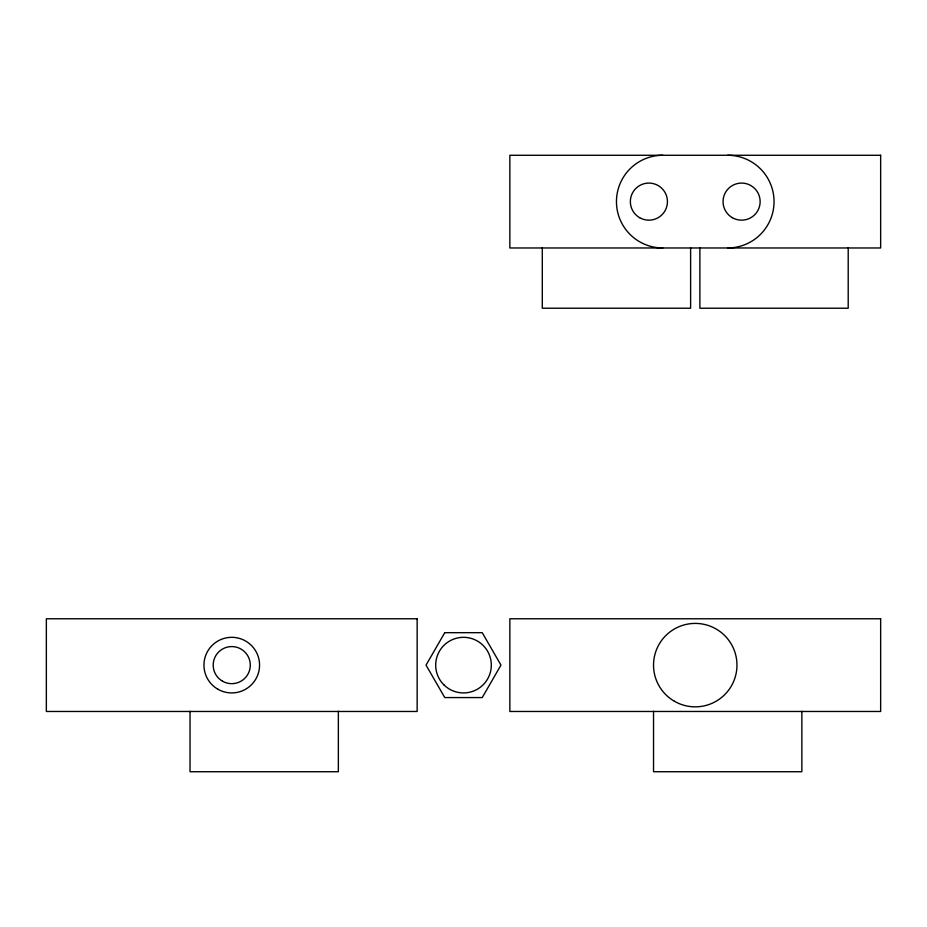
<?xml version="1.0" encoding="UTF-8"?>
<svg xmlns="http://www.w3.org/2000/svg" width="927" height="927" viewBox="0 0 927 927"><rect width="100%" height="100%" fill="white"/><g stroke="black" fill="none" stroke-linecap="round" stroke-linejoin="round"><path stroke-width="1.39" d="M848.205 247.752L848.205 308.227L699.885 308.227L699.885 247.752M801.855 711.252L801.855 771.727L653.535 771.727L653.535 711.252M690.615 247.752L690.615 308.227L542.295 308.227L542.295 247.752M338.355 711.252L338.355 771.727L190.035 771.727L190.035 711.252M727.695 155.272A46.35 46.35 0 0 1 774.045 201.623A46.35 46.35 0 0 1 727.695 247.972M662.805 247.972A46.35 46.35 0 0 1 616.455 201.623A46.35 46.35 0 0 1 662.805 155.272M444.763 632.678L426.038 665.122L444.763 697.567L482.237 697.567L500.962 665.122L482.237 632.678L444.763 632.678M880.65 155.272L509.85 155.272L509.85 247.972L880.65 247.972L880.65 155.272M417.15 618.772L46.35 618.772L46.35 711.472L417.15 711.472L417.15 618.772M880.65 618.772L509.85 618.772L509.85 711.472L880.65 711.472L880.65 618.772M217.845 689.201A27.81 27.81 0 0 0 259.56 665.122A27.81 27.81 0 0 0 217.845 641.044A27.81 27.81 0 0 0 217.845 689.201M222.48 681.183A18.54 18.54 0 0 0 250.29 665.122A18.54 18.54 0 0 0 222.48 649.062A18.54 18.54 0 0 0 222.48 681.183M674.392 701.252A41.715 41.715 0 0 0 736.965 665.122A41.715 41.715 0 0 0 674.392 628.993A41.715 41.715 0 0 0 674.392 701.252M443.836 684.786A27.81 27.81 0 0 0 490.36 672.318A27.81 27.81 0 0 0 456.304 638.263A27.81 27.81 0 0 0 443.836 684.786M732.33 217.683A18.54 18.54 0 0 0 760.14 201.623A18.54 18.54 0 0 0 732.33 185.562A18.54 18.54 0 0 0 732.33 217.683M639.63 217.683A18.54 18.54 0 0 0 667.44 201.623A18.54 18.54 0 0 0 639.63 185.562A18.54 18.54 0 0 0 639.63 217.683"/></g></svg>
